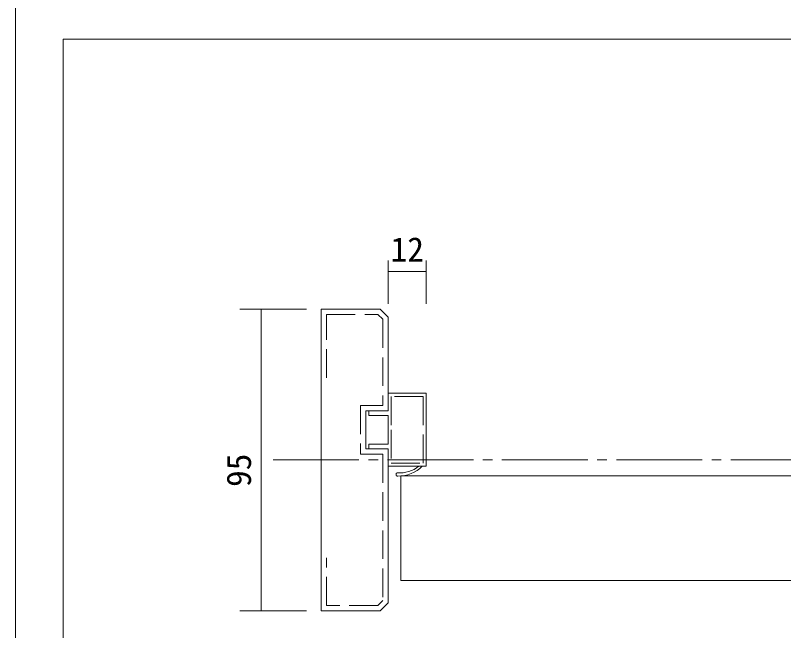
# Model space of a CAD drawing. Units: millimetres on the paper, enlarged 10 times, with parts at other scales. Extents: x -2000 to 2000, y -1385 to 1385.
# Drawn here: x -2000 to -1194, y -738 to -92 of the extents above; entities that cross this region are included whole.
import ezdxf
from ezdxf.enums import TextEntityAlignment as Align

# ---------------------------------------------------------------- set-up
doc = ezdxf.new("R2010")
doc.units = ezdxf.units.MM
doc.header["$LTSCALE"] = 10
doc.linetypes.add('CHAIN2', pattern=[12, 9, -1, 1, -1])
doc.linetypes.add('DASHED3', pattern=[4, 3, -1])
for name, color, linetype, lineweight in [('1-0_下線', 7, 'Continuous', 20), ('1-1_0', 7, 'Continuous', 20), ('2-0_18', 7, 'Continuous', 20)]:
    doc.layers.add(name, color=color, linetype=linetype, lineweight=lineweight)
doc.styles.add('ＭＳ ゴシック', font='')
doc.styles.get('ＭＳ ゴシック').set_extended_font_data('MS Gothic')

msp = doc.modelspace()

# ---------------------------------------------------------------- linework, layer by layer
at = {"layer": '1-0_下線'}
for points in [[(380, -117.5), (-1950, -117.5), (380, -117.5)], [(-1950, -1017.5), (-1950, -117.5), (-1950, -1017.5)]]:
    msp.add_lwpolyline(points, dxfattribs=at)
at = {"layer": '1-1_0'}
for p in [(380, -117.5), (380, -117.5), (-1950, -1017.5)]:
    msp.add_line(p, (-1950, -117.5), dxfattribs=at)
msp.add_lwpolyline([(-2000, -1385), (2000, -1385), (2000, 1385), (-2000, 1385)], close=True, dxfattribs=at)
at = {"layer": '2-0_18'}
for p, q in [((-1609.08, -395.37), (-1609.08, -349.9)), ((-1569.08, -349.9), (-1569.08, -395.37)), ((-1609.08, -361.22), (-1569.08, -361.22)), ((-1694.68, -400.83), (-1764.54, -400.83)), ((-1742.21, -400.83), (-1742.21, -717.5)), ((-1679.08, -400.83), (-1617.41, -400.83)), ((-796.02, -575.83), (-1595.74, -575.83)), ((-1595.74, -575.83), (-1595.74, -685.83)), ((-796.02, -685.83), (-1595.74, -685.83)), ((-1694.68, -717.5), (-1764.54, -717.5))]:
    msp.add_line(p, q, dxfattribs=at)
at = {"layer": '2-0_18', "linetype": 'DASHED3'}
for p, q in [((-1673.52, -406.39), (-1619.71, -406.39)), ((-1673.52, -473.06), (-1673.52, -406.39)), ((-1673.52, -711.94), (-1673.52, -661.94)), ((-1619.71, -711.94), (-1673.52, -711.94))]:
    msp.add_line(p, q, dxfattribs=at)
at = {"layer": '2-0_18', "linetype": 'CHAIN2'}
msp.add_line((-1729.61, -559.17), (313.14, -559.17), dxfattribs=at)
at = {"layer": '2-0_18'}
for points in [[(-1617.41, -717.5), (-1679.08, -717.5), (-1679.08, -400.83)], [(-1617.41, -400.83), (-1609.08, -409.17), (-1609.08, -507.5)], [(-1609.08, -507.5), (-1609.08, -489.17), (-1569.08, -489.17), (-1569.08, -565.83), (-1609.08, -565.83), (-1609.08, -547.5), (-1629.08, -547.5), (-1629.08, -542.5), (-1609.08, -542.5), (-1609.08, -512.5), (-1629.08, -512.5), (-1629.08, -507.5)], [(-1609.08, -507.5), (-1632.41, -507.5), (-1632.41, -547.5), (-1609.08, -547.5), (-1609.08, -709.17), (-1617.41, -717.5)], [(-1609.08, -507.5), (-1629.08, -507.5), (-1609.08, -507.5)]]:
    msp.add_lwpolyline(points, dxfattribs=at)
at = {"layer": '2-0_18', "linetype": 'DASHED3'}
for points in [[(-1619.71, -406.39), (-1614.63, -411.47), (-1614.63, -501.94)], [(-1614.63, -501.94), (-1637.96, -501.94), (-1637.96, -553.06), (-1614.63, -553.06), (-1614.63, -706.87), (-1619.71, -711.94)]]:
    msp.add_lwpolyline(points, dxfattribs=at)
msp.add_lwpolyline([(-1605.74, -562.5), (-1572.41, -562.5), (-1572.41, -492.5), (-1605.74, -492.5), (-1605.74, -527.5)], close=True, dxfattribs=at)
at = {"layer": '2-0_18'}
for centre, radius, start, end in [((-1597.63, -538.27), 34.61, 266.98835, 307.21194), ((-1597.96, -541.02), 35.06, 268.83653, 314.95289), ((-1599.06, -574.45), 1.67, 103.4356, 188.46428), ((-1599.06, -574.45), 1.67, 188.46428, 283.4356)]:
    msp.add_arc(centre, radius, start, end, dxfattribs=at)

# ---------------------------------------------------------------- texts
at = {"layer": '2-0_18', "style": 'ＭＳ ゴシック'}
msp.add_text('12', height=25.66, dxfattribs=at).set_placement((-1606.39, -358.73), align=Align.BOTTOM_LEFT)
msp.add_text('95', height=25.66, rotation=90, dxfattribs=at).set_placement((-1745.14, -587.48), align=Align.BOTTOM_LEFT)

doc.saveas('drawing.dxf')
